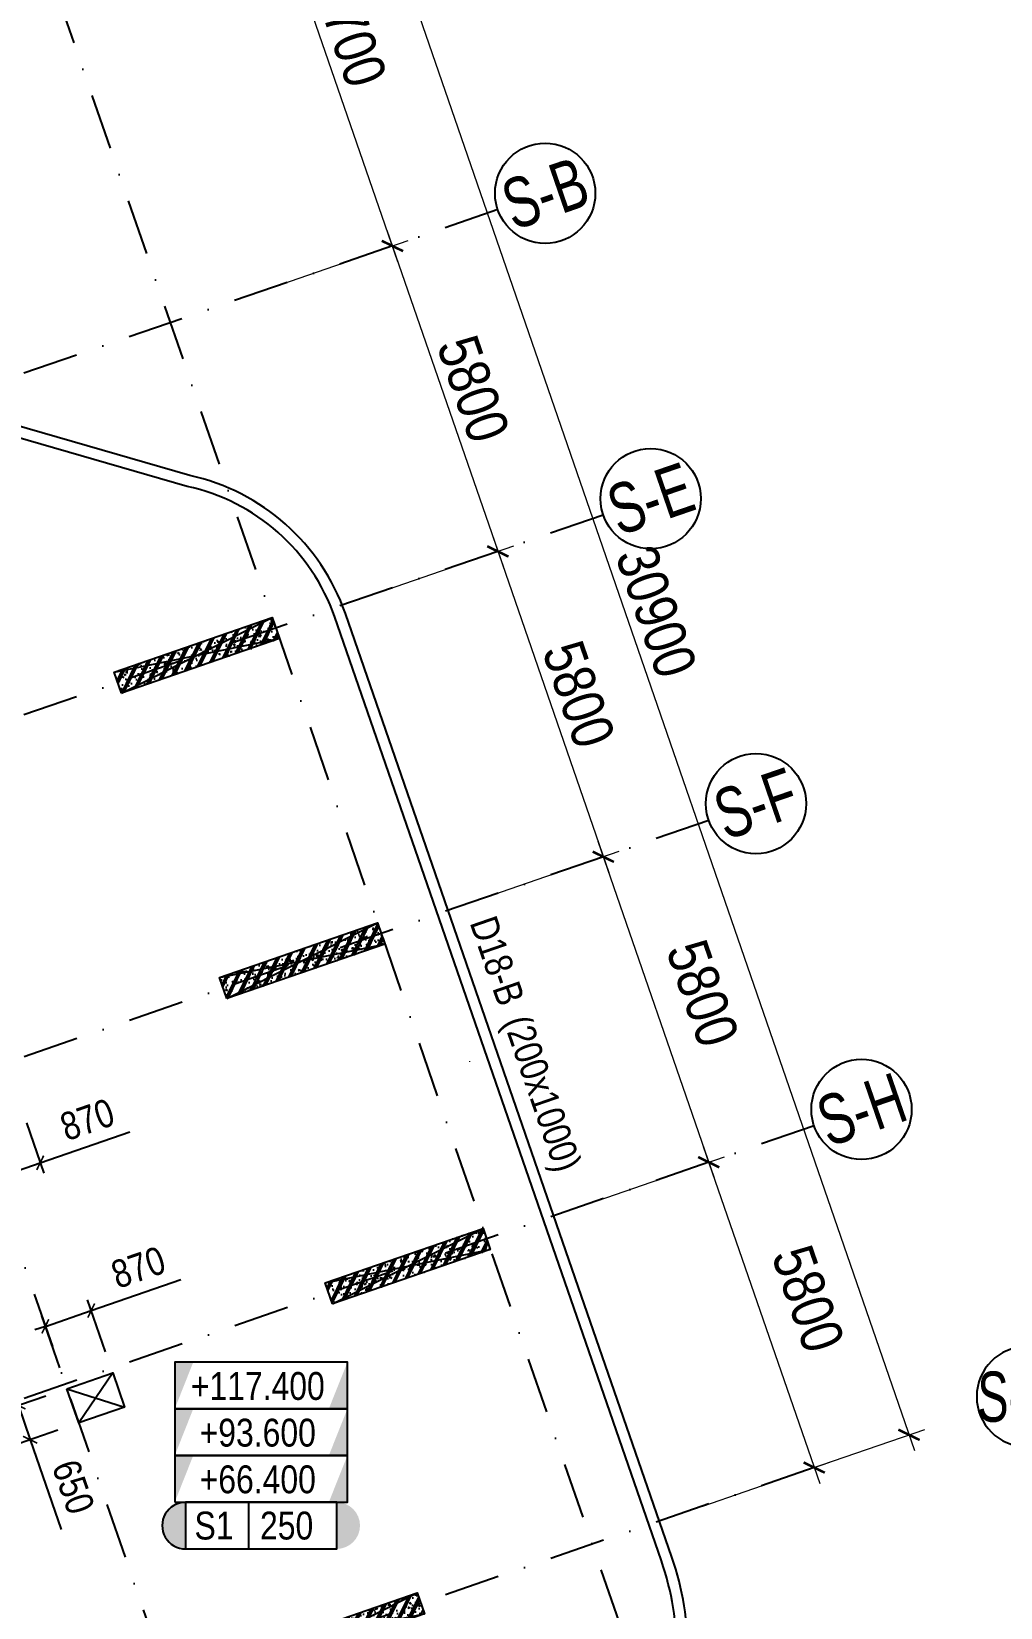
# Model space of a CAD drawing. Header units: millimetres. Extents: x -159515 to 1327256, y -225156 to 138737.
# Drawn here: x 90417 to 107811, y -161379 to -133087 of the extents above; entities that cross this region are included whole.
import ezdxf
from ezdxf.enums import TextEntityAlignment as Align

# ---------------------------------------------------------------- set-up
doc = ezdxf.new("R2010")
doc.units = ezdxf.units.MM
doc.header["$MEASUREMENT"] = 0
doc.linetypes.add('DASHDOT', pattern=[1, 0.5, -0.25, 0, -0.25])
for name, color, linetype in [('AUDIT_I_220807103235-17', 50, 'Continuous'), ('ccu11-Manh', 8, 'Continuous'), ('ccu11-Thay', 7, 'Continuous'), ('ccu12-Chidan', 9, 'Continuous'), ('ccu12-Text', 31, 'Continuous'), ('KC2-DIM', 251, 'Continuous'), ('KT-Dim', 8, 'Continuous'), ('KT-Luoi truc South Tower', 8, 'DASHDOT'), ('ST_MBDV Cot vach 220805$0$AUDIT_I_220805193045-1', 50, 'Continuous'), ('Xref_ST_MBDV Cot vach 30.7.2022|Xref_ST_MBDV Cot vach 30.7.2022|Xref_ST_MBDV Cot vach 30.7.2022|Xref_ST_MBDV Cot vach 30.7.2022|A-GRID-SYM', 50, 'Continuous'), ('Xref_ST_MBDV Cot vach 30.7.2022|Xref_ST_MBDV Cot vach 30.7.2022|Xref_ST_MBDV Cot vach 30.7.2022|Xref_ST_MBDV Cot vach 30.7.2022|KC-Betong', 6, 'Continuous')]:
    doc.layers.add(name, color=color, linetype=linetype)
for name, color, linetype, lineweight in [('ccu12-Tencaukien', 9, 'Continuous', 15), ('KC-Tencaukien', 9, 'Continuous', 15), ('KT-Kich thuoc', 159, 'Continuous', 18)]:
    doc.layers.add(name, color=color, linetype=linetype, lineweight=lineweight)
doc.styles.add('Arial Narrow', font='ARIALN.TTF')
doc.styles.add('HBA-Text', font='GOTHIC.TTF')
doc.styles.add('ST_MBDV Cot vach 220805$0$HBA-Text', font='GOTHIC.TTF')
doc.dimstyles.new('ccu12-200', dxfattribs={"dimscale": 200, "dimtxt": 2.5, "dimasz": 1, "dimexe": 1, "dimexo": 2, "dimgap": 1, "dimtad": 1, "dimdec": 0, "dimrnd": 5, "dimdsep": 46, "dimtxsty": 'Arial Narrow', "dimblk": 'ARCHTICK', "dimcen": -1, "dimdle": 1, "dimclrd": 256, "dimclre": 256, "dimclrt": 3, "dimadec": 0, "dimazin": 2, "dimtfac": 0.1, "dimtdec": 0, "dimtmove": 0, "dimatfit": 1, "dimldrblk": 'ARCHTICK', "dimfxl": 1, "dimtvp": 0.833333, "dimtolj": 1, "dimtzin": 12, "dimarcsym": 0})
doc.dimstyles.new('CCU_1-300', dxfattribs={"dimscale": 300, "dimtxt": 2.5, "dimasz": 1, "dimexe": 1, "dimexo": 2, "dimgap": 0.5, "dimtad": 1, "dimdec": 0, "dimdsep": 46, "dimtxsty": 'Arial Narrow', "dimblk": 'ARCHTICK', "dimcen": -1, "dimdle": 1, "dimclrd": 256, "dimclre": 256, "dimclrt": 3, "dimadec": 0, "dimazin": 2, "dimtfac": 0.1, "dimtdec": 0, "dimtix": 1, "dimtmove": 2, "dimatfit": 1, "dimfxl": 1, "dimtvp": 0.833333, "dimtolj": 1, "dimtzin": 12, "dimarcsym": 0})

# ---------------------------------------------------------------- blocks, each defined once
blk = doc.blocks.new('_ArchTick')
at = {"color": 0, "const_width": 0.15}
blk.add_lwpolyline([(-0.5, -0.5), (0.5, 0.5)], dxfattribs=at)
blk = doc.blocks.new('*D420')
at = {"layer": 'Defpoints', "color": 0, "transparency": 16777216}
for p in [(-45982, 48779), (-41521, 44184), (-44090, 43297, 0)]:
    blk.add_point(p, dxfattribs=at)
at = {"layer": 'KT-Kich thuoc', "lineweight": -2, "transparency": 16777216}
for p, q in [((-43511, 49950), (-41423, 43900)), ((-45415, 48975), (-43130, 49764)), ((-43523, 43493), (-41237, 44282))]:
    blk.add_line(p, q, dxfattribs=at)
at = {"layer": 'KT-Kich thuoc', "lineweight": -2, "transparency": 16777216, "xscale": 300, "yscale": 300, "zscale": 300}
for p, rotation in [((-43414, 49666), 109.0471074798708), ((-41521, 44184), 289.0471074798708)]:
    blk.add_blockref('_ArchTick', p, dxfattribs=dict(at, rotation=rotation))
at = {"layer": 'KT-Kich thuoc', "color": 3, "transparency": 16777216, "insert": (-41963, 47099), "char_height": 750, "attachment_point": 5, "rotation": 289.0471, "style": 'Arial Narrow'}
blk.add_mtext('\\A1;5800', dxfattribs=at)
blk = doc.blocks.new('*D421')
at = {"layer": 'Defpoints', "color": 0, "transparency": 16777216}
for p in [(-47874, 54262, 0), (-43413, 49666), (-45982, 48779)]:
    blk.add_point(p, dxfattribs=at)
at = {"layer": 'KT-Kich thuoc', "lineweight": -2, "transparency": 16777216}
for p, q in [((-47307, 54458), (-45022, 55247)), ((-45404, 55432), (-43315, 49383)), ((-45415, 48975), (-43129, 49764))]:
    blk.add_line(p, q, dxfattribs=at)
at = {"layer": 'KT-Kich thuoc', "lineweight": -2, "transparency": 16777216, "xscale": 300, "yscale": 300, "zscale": 300}
for p, rotation in [((-45306, 55149), 109.0471074798708), ((-43413, 49666), 289.0471074798708)]:
    blk.add_blockref('_ArchTick', p, dxfattribs=dict(at, rotation=rotation))
at = {"layer": 'KT-Kich thuoc', "color": 3, "transparency": 16777216, "insert": (-43856, 52582), "char_height": 750, "attachment_point": 5, "rotation": 289.0471, "style": 'Arial Narrow'}
blk.add_mtext('\\A1;5800', dxfattribs=at)
blk = doc.blocks.new('*D425')
at = {"layer": 'Defpoints', "color": 0, "transparency": 16777216}
for p in [(-44089, 43297, 0), (-39628, 38701), (-42197, 37814, 0)]:
    blk.add_point(p, dxfattribs=at)
at = {"layer": 'KT-Kich thuoc', "lineweight": -2, "transparency": 16777216}
for p, q in [((-41619, 44467), (-39530, 38418)), ((-43522, 43493), (-41237, 44282)), ((-41630, 38010), (-39344, 38799))]:
    blk.add_line(p, q, dxfattribs=at)
at = {"layer": 'KT-Kich thuoc', "lineweight": -2, "transparency": 16777216, "xscale": 300, "yscale": 300, "zscale": 300}
for p, rotation in [((-41521, 44184), 109.0471074798708), ((-39628, 38701), 289.0471074798708)]:
    blk.add_blockref('_ArchTick', p, dxfattribs=dict(at, rotation=rotation))
at = {"layer": 'KT-Kich thuoc', "color": 3, "transparency": 16777216, "insert": (-39739, 41731), "char_height": 750, "attachment_point": 5, "rotation": 289.0471, "style": 'Arial Narrow'}
blk.add_mtext('\\A1;5800', dxfattribs=at)
blk = doc.blocks.new('*D426')
at = {"layer": 'Defpoints', "color": 0, "transparency": 16777216}
for p in [(-42197, 37814, 0), (-37735, 33219), (-40305, 32332, 0)]:
    blk.add_point(p, dxfattribs=at)
at = {"layer": 'KT-Kich thuoc', "lineweight": -2, "transparency": 16777216}
for p, q in [((-41630, 38010), (-39344, 38799)), ((-39726, 38985), (-37637, 32935)), ((-39737, 32528), (-37452, 33317))]:
    blk.add_line(p, q, dxfattribs=at)
at = {"layer": 'KT-Kich thuoc', "lineweight": -2, "transparency": 16777216, "xscale": 300, "yscale": 300, "zscale": 300}
for p, rotation in [((-39628, 38701), 109.0471074798708), ((-37735, 33219), 289.0471074798708)]:
    blk.add_blockref('_ArchTick', p, dxfattribs=dict(at, rotation=rotation))
at = {"layer": 'KT-Kich thuoc', "color": 3, "transparency": 16777216, "insert": (-37846, 36248), "char_height": 750, "attachment_point": 5, "rotation": 289.0471, "style": 'Arial Narrow'}
blk.add_mtext('\\A1;5800', dxfattribs=at)
blk = doc.blocks.new('ST_MBDV Cot vach 220805$0$GRID-SYM-flat-103')
at = {"layer": 'ST_MBDV Cot vach 220805$0$AUDIT_I_220805193045-1'}
blk.add_circle((0, 0, 0), 900, dxfattribs=at)
at = {"layer": 'ST_MBDV Cot vach 220805$0$AUDIT_I_220805193045-1', "style": 'ST_MBDV Cot vach 220805$0$HBA-Text'}
blk.add_attdef('GRID', text='', height=900, rotation=19.0471, dxfattribs=at).set_placement((0, 0, 0), align=Align.MIDDLE_CENTER)
blk = doc.blocks.new('*D404')
at = {"layer": 'Defpoints', "color": 0, "transparency": 16777216}
for p in [(-48876, 62062, 0), (-36033, 33807), (-38792, 32854, 0)]:
    blk.add_point(p, dxfattribs=at)
at = {"layer": 'KT-Kich thuoc', "lineweight": -2, "transparency": 16777216}
for p, q in [((-48308, 62258), (-45834, 63113)), ((-46215, 63298), (-35935, 33523)), ((-38225, 33050), (-35749, 33904))]:
    blk.add_line(p, q, dxfattribs=at)
at = {"layer": 'KT-Kich thuoc', "lineweight": -2, "transparency": 16777216, "xscale": 300, "yscale": 300, "zscale": 300}
for p, rotation in [((-46117, 63015), 109.0471074798708), ((-36033, 33807), 289.0471074798708)]:
    blk.add_blockref('_ArchTick', p, dxfattribs=dict(at, rotation=rotation))
at = {"layer": 'KT-Kich thuoc', "color": 3, "transparency": 16777216, "insert": (-40571, 48585), "char_height": 750, "attachment_point": 5, "rotation": 289.0471, "style": 'Arial Narrow'}
blk.add_mtext('\\A1;30900', dxfattribs=at)
blk = doc.blocks.new('*D405')
at = {"layer": 'Defpoints', "color": 0, "transparency": 16777216}
for p in [(-47819, 62427), (-48876, 62062), (-47874, 54262)]:
    blk.add_point(p, dxfattribs=at)
at = {"layer": 'KT-Kich thuoc', "lineweight": -2, "transparency": 16777216}
for p, q in [((-48308, 62258), (-47535, 62525)), ((-45208, 54865), (-47916, 62711)), ((-47307, 54458), (-45022, 55247))]:
    blk.add_line(p, q, dxfattribs=at)
at = {"layer": 'KT-Kich thuoc', "lineweight": -2, "transparency": 16777216, "xscale": 300, "yscale": 300, "zscale": 300}
for p, rotation in [((-47819, 62427), 109.0471074798708), ((-45306, 55149), 289.0471074798708)]:
    blk.add_blockref('_ArchTick', p, dxfattribs=dict(at, rotation=rotation))
at = {"layer": 'KT-Kich thuoc', "color": 3, "transparency": 16777216, "insert": (-46058, 58962), "char_height": 750, "attachment_point": 5, "rotation": 289.0471, "style": 'Arial Narrow'}
blk.add_mtext('\\A1;7700', dxfattribs=at)
blk = doc.blocks.new('GRID-SYM-flat-73')
at = {"layer": 'Xref_ST_MBDV Cot vach 30.7.2022|Xref_ST_MBDV Cot vach 30.7.2022|Xref_ST_MBDV Cot vach 30.7.2022|Xref_ST_MBDV Cot vach 30.7.2022|A-GRID-SYM'}
blk.add_circle((0, 0, 0), 900, dxfattribs=at)
at = {"layer": 'Xref_ST_MBDV Cot vach 30.7.2022|Xref_ST_MBDV Cot vach 30.7.2022|Xref_ST_MBDV Cot vach 30.7.2022|Xref_ST_MBDV Cot vach 30.7.2022|A-GRID-SYM', "style": 'HBA-Text'}
blk.add_attdef('GRID', text='', height=900, rotation=359.6303, dxfattribs=at).set_placement((0, 0, 0), align=Align.MIDDLE_CENTER)
blk = doc.blocks.new('*D837')
at = {"layer": 'Defpoints', "color": 0, "transparency": 16777216}
for p in [(90195, -152301), (89373, -152585), (90573, -153396)]:
    blk.add_point(p, dxfattribs=at)
at = {"layer": 'KC2-DIM', "lineweight": -2, "transparency": 16777216}
for p, q in [((90325, -152679), (90638, -153585)), ((89503, -152963), (89816, -153869)), ((90573, -153396), (92184, -152840)), ((89751, -153680), (90573, -153396)), ((89751, -153680), (89562, -153745))]:
    blk.add_line(p, q, dxfattribs=at)
at = {"layer": 'KC2-DIM', "lineweight": -2, "transparency": 16777216, "xscale": 200, "yscale": 200, "zscale": 200}
for p, rotation in [((90573, -153396), 199.04713748354), ((89751, -153680), 19.04713748353999)]:
    blk.add_blockref('_ArchTick', p, dxfattribs=dict(at, rotation=rotation))
at = {"layer": 'KC2-DIM', "color": 3, "transparency": 16777216, "insert": (91419, -152622), "char_height": 500, "attachment_point": 5, "rotation": 19.0471, "style": 'Arial Narrow'}
blk.add_mtext('\\A1;870', dxfattribs=at)
blk = doc.blocks.new('*U192')
at = {"layer": 'ccu12-Tencaukien', "color": 8, "ltscale": 10000}
blk.add_line((361, -155), (354, -155), dxfattribs=at)
at = {"layer": 'ccu12-Text', "color": 2, "style": 'Arial Narrow', "width": 0.8}
blk.add_attdef('SH', text='', height=300, dxfattribs=at).set_placement((276, 6), align=Align.BOTTOM_RIGHT)
at = {"layer": 'ccu12-Text', "color": 31, "style": 'Arial Narrow', "width": 0.8}
for tag, p in [('(', (508, -75)), ('KT', (633, -75)), (')', (963, -75))]:
    blk.add_attdef(tag, text='', height=250, dxfattribs=at).set_placement(p, align=Align.BOTTOM_LEFT)
blk = doc.blocks.new('ccu11-cmb-flat-8')
at = {"layer": 'ccu12-Chidan', "color": 7}
blk.add_lwpolyline([(0, 0), (1550, 0), (1550, 419), (0, 419)], close=True, dxfattribs=at)
at = {"layer": 'ccu12-Chidan'}
for points in [[(0, 0), (166, 419), (0, 419)], [(1550, 419), (1383, 0), (1550, 0)]]:
    blk.add_solid(points, dxfattribs=at)
at = {"layer": 'ccu12-Chidan', "color": 31, "style": 'Arial Narrow', "width": 0.8}
blk.add_attdef('+100.00', text='', height=250, dxfattribs=at).set_placement((745, 206), align=Align.MIDDLE_CENTER)
blk = doc.blocks.new('ccu11-chieudaysan-flat-2')
at = {"layer": 'ccu12-Chidan'}
for points in [[(-569, 0), (-569, 419, 1)], [(788, 419), (788, 0, 1)]]:
    blk.add_hatch(color=8, dxfattribs=at).paths.add_polyline_path(points)
at = {"layer": 'ccu12-Chidan', "color": 7}
blk.add_line((0, 0), (0, 419), dxfattribs=at)
blk.add_lwpolyline([(-569, 0), (788, 0), (788, 419), (-569, 419)], close=True, dxfattribs=at)
blk.add_arc((-569, 209), 209, 90, 270.0001, dxfattribs=at)
at = {"layer": 'ccu12-Chidan', "color": 31, "style": 'Arial Narrow', "width": 0.7}
for tag, p in [('S00', (-488, 209)), ('200', (100, 209))]:
    blk.add_attdef(tag, text='', height=250, dxfattribs=at).set_placement(p, align=Align.MIDDLE_LEFT)
blk = doc.blocks.new('*D860')
at = {"layer": 'Defpoints', "color": 0, "transparency": 16777216}
for p in [(91489, -156048), (91876, -157169), (91053, -157453)]:
    blk.add_point(p, dxfattribs=at)
at = {"layer": 'KC2-DIM', "lineweight": -2, "transparency": 16777216}
for p, q in [((91489, -156048), (93100, -155492)), ((91745, -156791), (91423, -155859)), ((90923, -157075), (90601, -156143)), ((90666, -156332), (91489, -156048)), ((90666, -156332), (90477, -156397))]:
    blk.add_line(p, q, dxfattribs=at)
at = {"layer": 'KC2-DIM', "lineweight": -2, "transparency": 16777216, "xscale": 200, "yscale": 200, "zscale": 200}
for p, rotation in [((91489, -156048), 199.0471379537623), ((90666, -156332), 19.04713795376226)]:
    blk.add_blockref('_ArchTick', p, dxfattribs=dict(at, rotation=rotation))
at = {"layer": 'KC2-DIM', "color": 3, "transparency": 16777216, "insert": (92335, -155274), "char_height": 500, "attachment_point": 5, "rotation": 19.0471, "style": 'Arial Narrow'}
blk.add_mtext('\\A1;870', dxfattribs=at)
blk = doc.blocks.new('*D861')
at = {"layer": 'Defpoints', "color": 0, "transparency": 16777216}
for p in [(91053, -157453), (91265, -158067), (90393, -158368)]:
    blk.add_point(p, dxfattribs=at)
at = {"layer": 'KC2-DIM', "lineweight": -2, "transparency": 16777216}
for p, q in [((90675, -157583), (89992, -157819)), ((90181, -157754), (90115, -157565)), ((90181, -157754), (90393, -158368)), ((90887, -158198), (90204, -158434)), ((90393, -158368), (90950, -159982))]:
    blk.add_line(p, q, dxfattribs=at)
at = {"layer": 'KC2-DIM', "lineweight": -2, "transparency": 16777216, "xscale": 200, "yscale": 200, "zscale": 200}
for p, rotation in [((90181, -157754), 289.0471379537676), ((90393, -158368), 109.0471379537675)]:
    blk.add_blockref('_ArchTick', p, dxfattribs=dict(at, rotation=rotation))
at = {"layer": 'KC2-DIM', "color": 3, "transparency": 16777216, "insert": (91167, -159215), "char_height": 500, "attachment_point": 5, "rotation": 289.0471, "style": 'Arial Narrow'}
blk.add_mtext('\\A1;650', dxfattribs=at)
blk = doc.blocks.new('*U951')
h = blk.add_hatch()
h.set_pattern_fill('VATLIEU04', color=250, scale=40, style=0, pattern_type=2)
h.set_pattern_definition([(50, (-550, 3050), (286.904, -25.101), [30, -330]), (355, (-550, 3050), (-55.5, 300.877), [24, -264]), (100.451, (-526.1, 3047.9), (231.404, 275.776), [25.496, -280.457]), (46.184, (-550, 3130), (426.896, -66.208), [45, -495]), (96.636, (-514.43, 3124.5), (373.865, 389.647), [38.244, -420.685]), (351.184, (-550, 3130), (373.865, 389.65), [36, -396]), (21, (-510, 3110), (238.763, -161.048), [30, -330]), (326, (-510, 3110), (97.326, 290.06), [24, -264]), (71.451, (-490.1, 3096.58), (336.09, 129.012), [25.496, -280.457]), (37.5, (-550, 3050), (4.864, 133.1575), [0, -260.8, 0, -268, 0, -265]), (7.5, (-550, 3050), (105.228, 157.7647), [0, -152.8, 0, -254.8, 0, -101]), (327.5, (-639.2, 3050), (213.529, -9.022), [0, -100, 0, -312, 0, -414]), (317.5, (-679.2, 3050), (233.274, 40.042), [0, -130, 0, -207.2, 0, -294]), (45, (-550, 3050), (-120.208, 120.208), []), (45, (-550, 3099), (-120.208, 120.208), [])])
h.paths.add_polyline_path([(-475, -475), (-75, -475), (-75, 2525), (-475, 2525)])
at = {"color": 6, "ltscale": 0.25}
blk.add_lwpolyline([(-475, -475), (-75, -475), (-75, 2525), (-475, 2525)], close=True, dxfattribs=at)
at = {"layer": 'Defpoints', "linetype": 'ByBlock', "ltscale": 30}
for p, q in [((-75, -475), (-475, 2525)), ((-475, -475), (-75, 2525))]:
    blk.add_line(p, q, dxfattribs=at)
blk = doc.blocks.new('MBC-T8')
at = {"layer": 'Xref_ST_MBDV Cot vach 30.7.2022|Xref_ST_MBDV Cot vach 30.7.2022|Xref_ST_MBDV Cot vach 30.7.2022|Xref_ST_MBDV Cot vach 30.7.2022|KC-Betong', "linetype": 'ByBlock', "xscale": -0.9999999999999998, "rotation": 289.0471379532163}
for p in [(-24904, 30255, 0), (-23011, 24773, 0), (-21118, 19290, 0), (-22298, 12747, 0)]:
    blk.add_blockref('*U951', p, dxfattribs=at)
blk = doc.blocks.new('MBCV-T8')
blk.add_blockref('MBC-T8', (30901, -15834, 0))
blk = doc.blocks.new('Asix South Tower')
at = {"layer": 'KT-Luoi truc South Tower', "ltscale": 2000}
for p, q in [((-53965.4, 67304.5), (-40792.5, 29149.9)), ((-61527.4, 64693.7), (-45306.5, 17710.6)), ((-43415.2, 55801.6), (-67725.7, 47408.4)), ((-41522.4, 50319.2), (-65827.2, 41928)), ((-39629.6, 44836.7), (-71714.8, 33759.3)), ((-37736.8, 39354.3), (-105450.5, 15976.2)), ((-37735.1, 33218.9), (-103274.2, 10591.7))]:
    blk.add_line(p, q, dxfattribs=at)
at = {"layer": 'KT-Dim'}
ref = blk.add_blockref('GRID-SYM-flat-73', (-33917.9, 34491.9, 0), dxfattribs=dict(at, xscale=-1, rotation=179.6748020054017))
ref.add_attrib('GRID', 'S-15', dxfattribs={"layer": 'AUDIT_I_220807103235-17', "height": 900, "style": 'HBA-Text', "width": 0.7}).set_placement((-33917.9, 34491.9, 0), align=Align.MIDDLE_CENTER)
at = {"layer": 'KT-Kich thuoc'}
ref = blk.add_blockref('ST_MBDV Cot vach 220805$0$GRID-SYM-flat-103', (-42564.5, 56095.3, 0), dxfattribs=at)
ref.add_attrib('GRID', 'S-B', dxfattribs={"layer": 'ST_MBDV Cot vach 220805$0$AUDIT_I_220805193045-1', "height": 900, "rotation": 19, "style": 'ST_MBDV Cot vach 220805$0$HBA-Text', "width": 0.75}).set_placement((-42564.5, 56095.3, 0), align=Align.MIDDLE_CENTER)
ref = blk.add_blockref('ST_MBDV Cot vach 220805$0$GRID-SYM-flat-103', (-40671.7, 50612.9, 0), dxfattribs=at)
ref.add_attrib('GRID', 'S-E', dxfattribs={"layer": 'ST_MBDV Cot vach 220805$0$AUDIT_I_220805193045-1', "height": 900, "rotation": 19, "style": 'ST_MBDV Cot vach 220805$0$HBA-Text', "width": 0.75}).set_placement((-40671.7, 50612.9, 0), align=Align.MIDDLE_CENTER)
ref = blk.add_blockref('ST_MBDV Cot vach 220805$0$GRID-SYM-flat-103', (-38781.7, 45138.8, 0), dxfattribs=at)
ref.add_attrib('GRID', 'S-F', dxfattribs={"layer": 'ST_MBDV Cot vach 220805$0$AUDIT_I_220805193045-1', "height": 900, "rotation": 19, "style": 'ST_MBDV Cot vach 220805$0$HBA-Text', "width": 0.75}).set_placement((-38781.7, 45138.8, 0), align=Align.MIDDLE_CENTER)
ref = blk.add_blockref('ST_MBDV Cot vach 220805$0$GRID-SYM-flat-103', (-36886, 39648, 0), dxfattribs=at)
ref.add_attrib('GRID', 'S-H', dxfattribs={"layer": 'ST_MBDV Cot vach 220805$0$AUDIT_I_220805193045-1', "height": 900, "rotation": 19, "style": 'ST_MBDV Cot vach 220805$0$HBA-Text', "width": 0.75}).set_placement((-36886, 39648, 0), align=Align.MIDDLE_CENTER)
for base, p1, p2, picture, middle in [((-36033, 33806.5), (-48875.5, 62062.4, 0), (-38792.1, 32854, 0), '*D404', (-40571.3, 48584.6)), ((-47818.6, 62427.4), (-47874.4, 54262.1), (-48875.5, 62062.4), '*D405', (-46058.4, 58962.1)), ((-43412.9, 49666.5), (-47874.4, 54262.1, 0), (-45982.3, 48779.4), '*D421', (-43855.5, 52581.6)), ((-41520.8, 44183.8), (-45982.3, 48779.4), (-44090.1, 43296.7, 0), '*D420', (-41963.4, 47098.9))]:
    dim = blk.add_linear_dim(base=base, p1=p1, p2=p2, angle=109.04711, dimstyle='CCU_1-300', dxfattribs=at)
    dim.commit()
    dim.dimension.update_dxf_attribs({"geometry": picture, "text_midpoint": middle})
for base, p1, p2, picture, middle in [((-39628, 38701.3), (-44089.5, 43296.9, 0), (-42197.3, 37814.3, 0), '*D425', (-39739.1, 41730.9)), ((-37735.1, 33218.9), (-42196.7, 37814.5, 0), (-40304.5, 32331.8, 0), '*D426', (-37846.3, 36248.5))]:
    dim = blk.add_linear_dim(base=base, p1=p1, p2=p2, angle=109.04711, dimstyle='CCU_1-300', dxfattribs=at)
    dim.commit()
    dim.dimension.update_dxf_attribs({"geometry": picture, "text_midpoint": middle, "dimtype": 128})

msp = doc.modelspace()

# ---------------------------------------------------------------- linework, layer by layer
for points in [[(105329.3, -163916.1), (102193.5, -163916.1), (102203.7, -162242.6, 0.0851587), (101913.3, -160478.2), (100178.7, -155463.7), (96051, -143533.1, 0.2604673), (93260, -141058.6), (78201.2, -136707.4, 0.435644), (73640, -140961.8, 0.1024814), (73743.9, -142582.8), (75049.7, -146310.2), (75041.2, -146313.2)], [(105329.3, -164116.1), (101992.3, -164116.1), (102003.7, -162241.4, 0.0851587), (101724.3, -160543.6), (99989.7, -155529.1), (95862.1, -143598.8, 0.260924), (93210.9, -141252.6), (78166.2, -136905.5, 0.4351578), (73840, -140975.8, 0.1029732), (73935, -142523.3), (75304.9, -146433.7), (75106.5, -146502.2)]]:
    msp.add_lwpolyline(points, format="xyb")
at = {"layer": 'ccu11-Manh'}
for p, q in [((91875.5, -157168.7), (91265.3, -158067)), ((91053.2, -157452.6), (92087.7, -157783.1))]:
    msp.add_line(p, q, dxfattribs=at)
at = {"layer": 'ccu11-Thay'}
msp.add_lwpolyline([(91053.2, -157452.6), (91875.5, -157168.7), (92087.7, -157783.1), (91265.3, -158067), (91053.2, -157452.6)], dxfattribs=at)

# ---------------------------------------------------------------- block references
msp.add_blockref('MBCV-T8', (86328.4, -158782.3, 0))
at = {"layer": 'ccu12-Tencaukien', "extrusion": (-7.8259e-07, -7.35092e-07, 1)}
ref = msp.add_blockref('*U192', (98585, -150937.6, 0), dxfattribs=dict(at, xscale=1.815893337873055, yscale=1.815893337873055, zscale=1.815893337873055, rotation=268.6213726059944))
ref.add_attrib('KT', '(200x1000)', dxfattribs={"color": 31, "extrusion": (-7.8259e-07, -7.35092e-07, 1), "height": 500, "rotation": 289.08444, "style": 'Arial Narrow'}).set_placement((98741.3, -150910.9, 0), align=Align.BOTTOM_LEFT)
ref.add_attrib('SH', 'D18-B', dxfattribs={"color": 2, "extrusion": (-7.8259e-07, -7.35092e-07, 1), "height": 500, "rotation": 289.08444, "style": 'Arial Narrow'}).set_placement((98666.4, -150667.1, 0), align=Align.BOTTOM_RIGHT)
at = {"layer": 'KC-Tencaukien'}
ref = msp.add_blockref('ccu11-cmb-flat-8', (92988.3, -157813.7), dxfattribs=dict(at, xscale=1.999999999999999, yscale=1.999999999999999, zscale=1.999999999999999))
ref.add_attrib('+100.00', '+117.400', dxfattribs={"layer": 'ccu12-Chidan', "color": 31, "height": 500, "style": 'Arial Narrow'}).set_placement((94478.6, -157402.6), align=Align.MIDDLE_CENTER)
ref = msp.add_blockref('ccu11-cmb-flat-8', (92988.3, -158651.6), dxfattribs=dict(at, xscale=1.999999999999999, yscale=1.999999999999999, zscale=1.999999999999999))
ref.add_attrib('+100.00', '+93.600', dxfattribs={"layer": 'ccu12-Chidan', "color": 31, "height": 500, "style": 'Arial Narrow'}).set_placement((94478.6, -158240.5), align=Align.MIDDLE_CENTER)
ref = msp.add_blockref('ccu11-cmb-flat-8', (92988.3, -159489.5), dxfattribs=dict(at, xscale=1.999999999999999, yscale=1.999999999999999, zscale=1.999999999999999))
ref.add_attrib('+100.00', '+66.400', dxfattribs={"layer": 'ccu12-Chidan', "color": 31, "height": 500, "style": 'Arial Narrow'}).set_placement((94478.6, -159078.4), align=Align.MIDDLE_CENTER)
ref = msp.add_blockref('ccu11-chieudaysan-flat-2', (94319.1, -160327.5), dxfattribs=dict(at, xscale=1.999999999999999, yscale=1.999999999999999, zscale=1.999999999999999))
ref.add_attrib('S00', 'S1', dxfattribs={"layer": 'ccu12-Chidan', "color": 31, "height": 500, "style": 'Arial Narrow'}).set_placement((93343, -159908.5), align=Align.MIDDLE_LEFT)
ref.add_attrib('200', '250', dxfattribs={"layer": 'ccu12-Chidan', "color": 31, "height": 500, "style": 'Arial Narrow'}).set_placement((94519.1, -159908.5), align=Align.MIDDLE_LEFT)
at = {"layer": 'KT-Kich thuoc'}
msp.add_blockref('Asix South Tower', (142202.4, -192086.3), dxfattribs=at)

# ---------------------------------------------------------------- dimensions: what is measured, and where the dimension line sits
at = {"layer": 'KC2-DIM'}
for p1, p2, distance, picture, middle in [((89372.5, -152584.6), (90194.9, -152300.7), -1158.8, '*D837', (91419.1, -152622.3)), ((91053.2, -157452.6), (91875.5, -157168.7), 1185.7, '*D860', (92334.7, -155274.2)), ((91053.2, -157452.6), (91265.3, -158067), -923.1, '*D861', (91166.9, -159215.5))]:
    dim = msp.add_aligned_dim(p1=p1, p2=p2, distance=distance, dimstyle='ccu12-200', override={"dimzin": 0}, dxfattribs=at)
    dim.commit()
    dim.dimension.update_dxf_attribs({"geometry": picture, "text_midpoint": middle})

doc.saveas('drawing.dxf')
